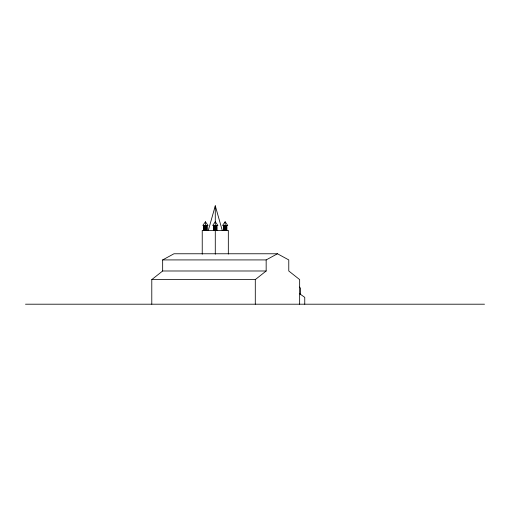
<?xml version="1.0" encoding="UTF-8"?>
<svg xmlns="http://www.w3.org/2000/svg" width="510" height="510" viewBox="0 0 510 510"><rect width="100%" height="100%" fill="white"/><g stroke="black" fill="none" stroke-linecap="round" stroke-linejoin="round"><path stroke-width="0.76" d="M204.032 230.399L204.038 226.363L204.382 226.427M205.485 230.399L205.613 226.191M206.18 227.371L206.308 226.191M213.888 230.399L214.066 226.179L214.181 230.399M216.036 226.427L216.38 226.363L216.387 230.399M216.323 226.427L216.667 226.363L216.673 230.399M223.75 230.399L223.833 226.21L224.094 227.16L224.731 227.16M224.445 226.427L224.782 226.363L224.789 230.399M208.322 230.399L215.284 205.798L222.239 230.399M205.422 221.786L202.814 225.477L208.035 225.477L205.422 221.786L205.364 230.399M225.139 221.786L222.532 225.477L227.747 225.477L225.139 221.786L225.197 230.399M151.789 304.202L151.789 279.601L162.658 270.988L266.163 270.988L266.163 259.921L277.472 253.77L288.775 259.921L288.775 270.988L299.65 279.601L299.65 304.202M151.789 279.601L255.293 279.601L266.163 270.988M204.453 226.191L204.325 230.399M205.147 226.191L205.02 227.371L204.523 227.16M224.859 226.191L224.731 227.371L224.241 227.16M162.658 270.988L162.658 259.921L173.967 253.77L277.472 253.77M204.032 226.427L205.237 226.191M205.485 226.427L206.818 226.427L206.818 230.399M213.888 226.427L215.226 226.427M215.341 226.427L216.673 226.427M223.75 226.427L225.082 226.427L225.082 230.399M226.529 230.399L226.523 226.363L225.286 226.21L225.547 227.371L226.038 227.16M204.382 227.16L205.02 227.16M205.83 227.16L206.467 227.16L206.811 226.363M214.238 227.16L214.876 227.16M215.685 227.16L216.323 227.16M225.547 227.16L226.185 227.16M205.83 227.371L206.32 227.16M162.658 259.921L266.163 259.921M25.5 304.202L484.5 304.202M206.397 226.191L206.524 230.399M204.542 226.191L204.669 227.371M299.376 293.556L304.757 297.362L304.757 304.202M299.447 287.073L300.517 288.214L300.517 294.302M226.523 226.363L226.191 226.363L226.242 230.399M226.242 226.427L225.917 226.3L225.892 227.371M206.123 226.427L205.779 226.363L205.772 230.399M255.293 279.601L255.293 304.202M228.327 254.069L228.327 230.399L202.234 230.399L202.234 254.209M226.88 225.477L226.88 230.399M225.834 227.16L225.618 226.191L225.49 230.399M224.387 226.427L224.387 227.371M224.037 226.427L224.037 230.399M223.399 225.477L223.399 230.399M217.024 225.477L217.024 230.399M216.183 227.16L215.685 227.371L215.685 226.427M216.036 227.371L215.806 226.179L215.628 230.399M215.284 205.798L215.284 254.209M214.933 230.399L214.806 226.191L214.525 227.371M214.876 226.427L214.876 227.371L214.385 227.16M213.543 225.477L213.543 230.399M207.162 225.477L207.162 230.399M205.077 230.399L204.95 226.191L204.727 227.16M203.688 225.477L203.688 230.399M215.284 221.786L212.67 225.477L217.891 225.477L215.284 221.786"/></g></svg>
